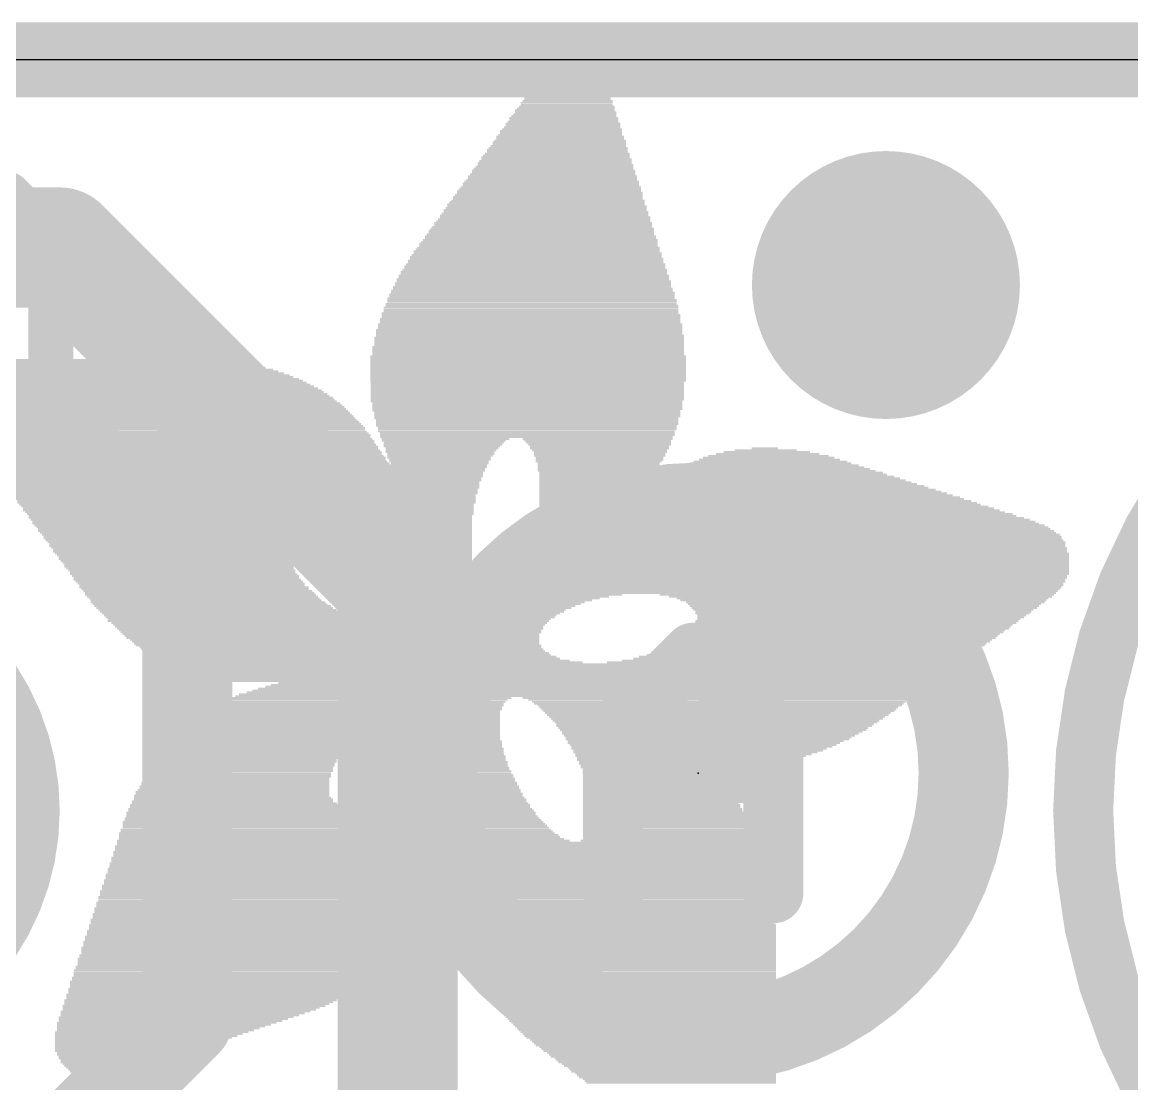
# Model space of a CAD drawing. Extents: x -0.1 to 25.5, y -0.1 to 17.9.
# Drawn here: x 17.272 to 21.024, y 14.316 to 17.907 of the extents above; entities that cross this region are included whole.
import ezdxf

# ---------------------------------------------------------------- set-up
doc = ezdxf.new("R2010")
doc.units = 0
for name, color, linetype in [('1', 12, 'CONTINUOUS'), ('16', 5, 'CONTINUOUS'), ('17', 110, 'CONTINUOUS'), ('18', 110, 'CONTINUOUS'), ('20', 53, 'CONTINUOUS'), ('21', 40, 'CONTINUOUS'), ('22', 6, 'CONTINUOUS'), ('24', 6, 'CONTINUOUS')]:
    doc.layers.add(name, color=color, linetype=linetype)

# ---------------------------------------------------------------- blocks, each defined once
blk = doc.blocks.new('ROUNDP')
at = {"const_width": 0.5}
blk.add_lwpolyline([(0, -0.25, 1), (0, 0.25, 1), (0, -0.25)], format="xyb", dxfattribs=at)
blk = doc.blocks.new('RECT')
blk.add_solid([(-0.5, -0.5), (0.5, -0.5), (-0.5, 0.5), (0.5, 0.5)])
blk = doc.blocks.new('ROUNDV')
at = {"const_width": 0.5}
blk.add_lwpolyline([(0, -0.25, 1), (0, 0.25, 1), (0, -0.25)], format="xyb", dxfattribs=at)

msp = doc.modelspace()

# ---------------------------------------------------------------- linework, layer by layer
at = {"layer": '1'}
for points, const_width in [([(0, 17.78), (25.4, 17.78)], 0.254), ([(17.399, 16.51), (7.239, 16.51)], 0.3048), ([(17.8308, 16.0782), (17.399, 16.51)], 0.3048), ([(17.8308, 14.5288), (17.8308, 16.0782)], 0.3048), ([(16.226, 12.924), (17.8308, 14.5288)], 0.3048)]:
    msp.add_lwpolyline(points, dxfattribs=dict(at, const_width=const_width))
at = {"layer": '1', "const_width": 0.1524}
for points in [[(17.4529, 16.5639, 1), (17.3451, 16.4561)], [(17.399, 16.4338, 1), (17.399, 16.5862)], [(17.907, 16.0782, 1), (17.7546, 16.0782)], [(17.7769, 16.0243, 1), (17.8847, 16.1321)], [(17.8847, 14.4749, 1), (17.7769, 14.5827)], [(17.7546, 14.5288, 1), (17.907, 14.5288)]]:
    msp.add_lwpolyline(points, format="xyb", dxfattribs=at)
at = {"layer": '16'}
for points, const_width in [([(0, 17.78), (25.4, 17.78)], 0.254), ([(7.874, 17.145), (17.399, 17.145)], 0.4064), ([(17.399, 17.145), (18.542, 16.002)], 0.4064), ([(18.542, 16.002), (18.542, 13.843)], 0.4064)]:
    msp.add_lwpolyline(points, dxfattribs=dict(at, const_width=const_width))
at = {"layer": '16', "const_width": 0.2032}
for points in [[(17.4708, 17.2168, 1), (17.3272, 17.0732)], [(17.399, 17.0434, 1), (17.399, 17.2466)], [(18.6436, 16.002, 1), (18.4404, 16.002)], [(18.4702, 15.9302, 1), (18.6138, 16.0738)]]:
    msp.add_lwpolyline(points, format="xyb", dxfattribs=at)
at = {"layer": '20'}
msp.add_line((22.86, 17.78), (2.54, 17.78), dxfattribs=at)
at = {"layer": '21', "const_width": 0.2032}
msp.add_lwpolyline([(22.86, 13.24, 1), (22.86, 17.24, 1), (22.86, 13.24)], format="xyb", dxfattribs=at)
at = {"layer": '22'}
for points, const_width in [([(16.9371, 17.3235), (17.2253, 17.3235)], 0.1524), ([(17.2253, 17.3235), (17.3693, 17.1795)], 0.1524), ([(17.3693, 17.1795), (17.3693, 16.6033)], 0.1524), ([(17.3693, 16.6033), (17.2253, 16.4592)], 0.1524), ([(17.2253, 16.4592), (16.9371, 16.4592)], 0.1524), ([(19.5408, 15.7741), (19.2697, 15.5029)], 0.2032), ([(19.812, 15.5029), (19.5408, 15.7741)], 0.2032), ([(19.2697, 15.5029), (19.2697, 14.9606)], 0.2032), ([(19.812, 14.9606), (19.812, 15.5029)], 0.2032), ([(19.812, 15.3673), (19.2697, 15.3673)], 0.2032)]:
    msp.add_lwpolyline(points, dxfattribs=dict(at, const_width=const_width))
for points, const_width in [([(17.2522, 17.3505, 1), (17.1983, 17.2966)], 0.0762), ([(17.2253, 17.2854, 1), (17.2253, 17.3616)], 0.0762), ([(17.4074, 17.1795, 1), (17.3312, 17.1795)], 0.0762), ([(17.3424, 17.1525, 1), (17.3963, 17.2064)], 0.0762), ([(17.3963, 16.5763, 1), (17.3424, 16.6302)], 0.0762), ([(17.3312, 16.6033, 1), (17.4074, 16.6033)], 0.0762), ([(17.1983, 16.4861, 1), (17.2522, 16.4323)], 0.0762), ([(17.2253, 16.4211, 1), (17.2253, 16.4973)], 0.0762), ([(19.558, 14.469, 1), (19.558, 16.265, 1), (19.558, 14.469)], 0.3048), ([(19.5768, 15.81, 1), (19.5049, 15.7382)], 0.1016), ([(19.5768, 15.7382, 1), (19.5049, 15.81)], 0.1016), ([(19.3205, 15.5029, 1), (19.2189, 15.5029)], 0.1016), ([(19.2338, 15.5388, 1), (19.3056, 15.467)], 0.1016), ([(19.8628, 15.5029, 1), (19.7612, 15.5029)], 0.1016), ([(19.7761, 15.467, 1), (19.8479, 15.5388)], 0.1016), ([(19.2697, 15.4181, 1), (19.2697, 15.3165)], 0.1016), ([(19.812, 15.3165, 1), (19.812, 15.4181)], 0.1016), ([(19.2189, 14.9606, 1), (19.3205, 14.9606)], 0.1016), ([(19.7612, 14.9606, 1), (19.8628, 14.9606)], 0.1016)]:
    msp.add_lwpolyline(points, format="xyb", dxfattribs=dict(at, const_width=const_width))
at = {"layer": '24'}
msp.add_point((19.558, 15.367), dxfattribs=at)

# ---------------------------------------------------------------- block references
at = {"layer": '17', "xscale": 1.778, "yscale": 1.778, "rotation": 90}
msp.add_blockref('ROUNDP', (16.51, 15.24), dxfattribs=at)
msp.add_blockref('ROUNDP', (16.51, 15.24), dxfattribs=at)
at = {"layer": '18', "xscale": 0.9064, "yscale": 0.9064}
msp.add_blockref('ROUNDV', (20.193, 17.018), dxfattribs=at)
msp.add_blockref('ROUNDV', (20.193, 17.018), dxfattribs=at)
at = {"layer": '21'}
for p, xscale, yscale in [((19.1262, 17.7483), 0.1334, 0.0063), ((19.123, 17.7546), 0.1016, 0.0064), ((19.123, 17.761), 0.0635, 0.0063), ((19.1262, 17.7102), 0.2222, 0.0063), ((19.1262, 17.7165), 0.2096, 0.0064), ((19.1262, 17.7229), 0.1968, 0.0063), ((19.1262, 17.7292), 0.1842, 0.0064), ((19.1262, 17.7355), 0.1714, 0.0063), ((19.1294, 17.7419), 0.1524, 0.0064), ((19.1198, 17.6784), 0.2603, 0.0064), ((19.123, 17.6721), 0.2667, 0.0063), ((19.123, 17.6848), 0.254, 0.0063), ((19.123, 17.6911), 0.2413, 0.0064), ((19.1262, 17.6974), 0.235, 0.0063), ((19.1262, 17.7038), 0.2222, 0.0064), ((19.1135, 17.634), 0.3112, 0.0063), ((19.1167, 17.6403), 0.3048, 0.0064), ((19.1166, 17.653), 0.2921, 0.0064), ((19.1166, 17.6467), 0.2921, 0.0063), ((19.1198, 17.6593), 0.2857, 0.0063), ((19.1198, 17.6657), 0.2731, 0.0064), ((19.1072, 17.5959), 0.3493, 0.0063), ((19.1072, 17.6086), 0.3365, 0.0063), ((19.1104, 17.6022), 0.3429, 0.0064), ((19.1103, 17.6149), 0.3302, 0.0064), ((19.1135, 17.6212), 0.3238, 0.0063), ((19.1135, 17.6276), 0.3112, 0.0064), ((19.1008, 17.5641), 0.3874, 0.0064), ((19.1008, 17.5705), 0.3746, 0.0063), ((19.104, 17.5831), 0.3683, 0.0063), ((19.104, 17.5768), 0.3683, 0.0064), ((19.104, 17.5895), 0.3556, 0.0064), ((19.0913, 17.526), 0.4191, 0.0064), ((19.0945, 17.5387), 0.4127, 0.0064), ((19.0945, 17.5324), 0.4127, 0.0063), ((19.0976, 17.545), 0.4064, 0.0063), ((19.0977, 17.5514), 0.3937, 0.0064), ((19.1008, 17.5578), 0.3874, 0.0063), ((19.0849, 17.4879), 0.4572, 0.0064), ((19.0881, 17.5006), 0.4508, 0.0064), ((19.0881, 17.4943), 0.4508, 0.0063), ((19.0913, 17.5069), 0.4445, 0.0063), ((19.0913, 17.5197), 0.4318, 0.0063), ((19.0913, 17.5133), 0.4318, 0.0064), ((19.0754, 17.4498), 0.5016, 0.0064), ((19.0785, 17.4562), 0.4953, 0.0063), ((19.0817, 17.4625), 0.4889, 0.0064), ((19.0817, 17.4752), 0.4763, 0.0064), ((19.0817, 17.4688), 0.4763, 0.0063), ((19.0849, 17.4816), 0.4699, 0.0063), ((19.0691, 17.4117), 0.5397, 0.0064), ((19.0722, 17.4181), 0.5334, 0.0063), ((19.0723, 17.4307), 0.5207, 0.0063), ((19.0754, 17.4244), 0.527, 0.0064), ((19.0754, 17.4371), 0.5144, 0.0064), ((19.0786, 17.4435), 0.508, 0.0063), ((19.0627, 17.3736), 0.5778, 0.0064), ((19.0659, 17.3863), 0.5715, 0.0064), ((19.0659, 17.38), 0.5715, 0.0063), ((19.0659, 17.3926), 0.5588, 0.0063), ((19.0691, 17.4054), 0.5525, 0.0063), ((19.0691, 17.399), 0.5525, 0.0064), ((19.0532, 17.3355), 0.6223, 0.0064), ((19.0564, 17.3419), 0.6159, 0.0063), ((19.0595, 17.3482), 0.6096, 0.0064), ((19.0596, 17.3609), 0.5969, 0.0064), ((19.0596, 17.3545), 0.5969, 0.0063), ((19.0627, 17.3673), 0.5906, 0.0063), ((19.0468, 17.2974), 0.6604, 0.0064), ((19.05, 17.3038), 0.654, 0.0063), ((19.05, 17.3164), 0.6414, 0.0063), ((19.05, 17.3101), 0.6414, 0.0064), ((19.0532, 17.3228), 0.635, 0.0064), ((19.0564, 17.3292), 0.6287, 0.0063), ((19.0404, 17.2593), 0.6985, 0.0064), ((19.0436, 17.2657), 0.6921, 0.0063), ((19.0405, 17.272), 0.6858, 0.0064), ((19.0436, 17.2783), 0.6795, 0.0063), ((19.0436, 17.2911), 0.6667, 0.0063), ((19.0468, 17.2847), 0.6731, 0.0064), ((19.0341, 17.2276), 0.7366, 0.0063), ((19.0341, 17.2212), 0.7366, 0.0064), ((19.0342, 17.2339), 0.7239, 0.0064), ((19.0373, 17.2402), 0.7176, 0.0063), ((19.0373, 17.253), 0.7048, 0.0063), ((19.0405, 17.2466), 0.7112, 0.0064), ((19.0246, 17.1831), 0.781, 0.0064), ((19.0246, 17.1895), 0.7684, 0.0063), ((19.0278, 17.2021), 0.762, 0.0063), ((19.0278, 17.1958), 0.762, 0.0064), ((19.031, 17.2085), 0.7557, 0.0064), ((19.031, 17.2149), 0.7429, 0.0063), ((19.0183, 17.1577), 0.8065, 0.0064), ((19.0183, 17.1514), 0.8065, 0.0063), ((19.0215, 17.164), 0.8001, 0.0063), ((19.0246, 17.1704), 0.7938, 0.0064), ((19.0246, 17.1768), 0.781, 0.0063), ((19.0087, 17.1133), 0.8509, 0.0063), ((19.0119, 17.1196), 0.8446, 0.0064), ((19.0119, 17.1323), 0.8318, 0.0064), ((19.0151, 17.1259), 0.8382, 0.0063), ((19.0151, 17.1387), 0.8255, 0.0063), ((19.0183, 17.145), 0.8191, 0.0064), ((19.0055, 17.0815), 0.8827, 0.0064), ((19.0055, 17.0752), 0.8827, 0.0063), ((19.0087, 17.0878), 0.8763, 0.0063), ((19.0087, 17.1006), 0.8636, 0.0063), ((19.0087, 17.0942), 0.8636, 0.0064), ((19.0119, 17.1069), 0.8572, 0.0064), ((18.9992, 17.0371), 0.9208, 0.0063), ((19.0024, 17.0497), 0.9144, 0.0063), ((19.0024, 17.0434), 0.9144, 0.0064), ((19.0023, 17.0625), 0.9017, 0.0063), ((19.0023, 17.0561), 0.9017, 0.0064), ((19.0055, 17.0688), 0.8953, 0.0064), ((18.9961, 16.999), 0.9525, 0.0063), ((18.996, 17.0116), 0.9398, 0.0063), ((18.9992, 17.0053), 0.9462, 0.0064), ((18.9992, 17.0244), 0.9334, 0.0063), ((18.9992, 17.018), 0.9334, 0.0064), ((19.0023, 17.0307), 0.9271, 0.0064), ((18.9929, 16.9735), 0.9715, 0.0063), ((18.9961, 16.9672), 0.9779, 0.0064), ((18.9961, 16.9609), 0.9779, 0.0063), ((18.996, 16.9863), 0.9652, 0.0063), ((18.996, 16.9799), 0.9652, 0.0064), ((18.9992, 16.9926), 0.9588, 0.0064), ((18.9897, 16.9228), 1.0033, 0.0063), ((18.9929, 16.9418), 0.9969, 0.0064), ((18.9929, 16.9354), 0.9969, 0.0063), ((18.9929, 16.9291), 0.9969, 0.0064), ((18.996, 16.9482), 0.9906, 0.0063), ((18.9929, 16.9545), 0.9843, 0.0064), ((18.9897, 16.8847), 1.0287, 0.0063), ((18.9897, 16.9037), 1.016, 0.0064), ((18.9897, 16.8973), 1.016, 0.0063), ((18.9897, 16.891), 1.016, 0.0064), ((18.9929, 16.9164), 1.0097, 0.0064), ((18.9929, 16.9101), 1.0097, 0.0063), ((18.9865, 16.8656), 1.035, 0.0064), ((18.9865, 16.8592), 1.035, 0.0063), ((18.9865, 16.8529), 1.035, 0.0064), ((18.9897, 16.8466), 1.0414, 0.0063), ((18.9897, 16.8783), 1.0287, 0.0064), ((18.9897, 16.872), 1.0287, 0.0063), ((18.9834, 16.8085), 1.0541, 0.0063), ((18.9865, 16.8402), 1.0478, 0.0064), ((18.9865, 16.8339), 1.0478, 0.0063), ((18.9865, 16.8275), 1.0478, 0.0064), ((18.9865, 16.8211), 1.0478, 0.0063), ((18.9865, 16.8148), 1.0478, 0.0064), ((18.9833, 16.7767), 1.0668, 0.0064), ((18.9833, 16.7704), 1.0668, 0.0063), ((18.9834, 16.8021), 1.0541, 0.0064), ((18.9834, 16.7958), 1.0541, 0.0063), ((18.9834, 16.7894), 1.0541, 0.0064), ((18.9834, 16.783), 1.0541, 0.0063), ((17.5895, 16.7386), 1.0096, 0.0064), ((17.5831, 16.7449), 0.9715, 0.0063), ((17.5737, 16.7513), 0.9271, 0.0064), ((17.561, 16.7577), 0.8763, 0.0063), ((17.545, 16.764), 0.7937, 0.0064), ((18.9833, 16.764), 1.0668, 0.0064), ((18.9833, 16.7577), 1.0668, 0.0063), ((18.9833, 16.7513), 1.0668, 0.0064), ((18.9833, 16.7449), 1.0668, 0.0063), ((18.9833, 16.7386), 1.0668, 0.0064), ((17.6244, 16.7068), 1.1303, 0.0063), ((17.634, 16.7005), 1.1493, 0.0064), ((17.6212, 16.7132), 1.1113, 0.0064), ((17.6054, 16.7259), 1.0668, 0.0064), ((17.6149, 16.7196), 1.0858, 0.0063), ((17.599, 16.7323), 1.0414, 0.0063), ((18.9833, 16.7323), 1.0668, 0.0063), ((18.9833, 16.7259), 1.0668, 0.0064), ((18.9833, 16.7196), 1.0668, 0.0063), ((18.9833, 16.7132), 1.0668, 0.0064), ((18.9833, 16.7068), 1.0668, 0.0063), ((18.9833, 16.7005), 1.0668, 0.0064), ((17.6562, 16.6687), 1.2319, 0.0063), ((17.6625, 16.6624), 1.2446, 0.0064), ((17.6403, 16.6878), 1.1874, 0.0064), ((17.6467, 16.6815), 1.2001, 0.0063), ((17.653, 16.6751), 1.2128, 0.0064), ((17.6371, 16.6942), 1.1684, 0.0063), ((18.9833, 16.6942), 1.0668, 0.0063), ((18.9802, 16.6878), 1.0605, 0.0064), ((18.9802, 16.6815), 1.0605, 0.0063), ((18.9802, 16.6751), 1.0605, 0.0064), ((18.9802, 16.6687), 1.0605, 0.0063), ((18.9802, 16.6624), 1.0605, 0.0064), ((17.6784, 16.637), 1.289, 0.0064), ((17.6816, 16.6306), 1.2954, 0.0063), ((17.6721, 16.6434), 1.2763, 0.0063), ((17.6848, 16.6243), 1.3017, 0.0064), ((17.6657, 16.6561), 1.251, 0.0063), ((17.6721, 16.6497), 1.2637, 0.0064), ((18.9802, 16.6561), 1.0605, 0.0063), ((18.9802, 16.6497), 1.0605, 0.0064), ((18.9802, 16.6434), 1.0605, 0.0063), ((18.9802, 16.637), 1.0605, 0.0064), ((18.9802, 16.6306), 1.0605, 0.0063), ((18.977, 16.6243), 1.0541, 0.0064), ((17.6911, 16.618), 1.3144, 0.0063), ((17.6974, 16.6116), 1.3145, 0.0064), ((17.7006, 16.6053), 1.3208, 0.0063), ((17.7038, 16.5989), 1.3272, 0.0064), ((17.7069, 16.5925), 1.3335, 0.0063), ((17.7134, 16.5862), 1.3335, 0.0064), ((18.977, 16.5925), 1.0414, 0.0063), ((18.9802, 16.618), 1.0477, 0.0063), ((18.9802, 16.6116), 1.0477, 0.0064), ((18.9802, 16.6053), 1.0477, 0.0063), ((18.9802, 16.5989), 1.0477, 0.0064), ((18.9802, 16.5862), 1.0351, 0.0064), ((17.7165, 16.5799), 1.3398, 0.0063), ((17.7229, 16.5735), 1.3399, 0.0064), ((17.726, 16.5672), 1.3462, 0.0063), ((17.7355, 16.5544), 1.3525, 0.0063), ((17.7324, 16.5608), 1.3462, 0.0064), ((17.7419, 16.5481), 1.3526, 0.0064), ((18.9802, 16.5799), 1.0351, 0.0063), ((18.9802, 16.5735), 1.0351, 0.0064), ((18.977, 16.5672), 1.0287, 0.0063), ((18.9802, 16.5608), 1.0223, 0.0064), ((18.9802, 16.5544), 1.0223, 0.0063), ((18.9802, 16.5481), 1.0223, 0.0064), ((17.745, 16.5418), 1.3589, 0.0063), ((17.7515, 16.5354), 1.3589, 0.0064), ((17.7546, 16.5291), 1.3526, 0.0063), ((17.761, 16.5227), 1.3525, 0.0064), ((17.7642, 16.5163), 1.3589, 0.0063), ((17.7705, 16.51), 1.3589, 0.0064), ((18.977, 16.5418), 1.016, 0.0063), ((18.9802, 16.5354), 1.0097, 0.0064), ((18.9802, 16.5291), 1.0097, 0.0063), ((18.977, 16.5227), 1.0033, 0.0064), ((18.9802, 16.5163), 0.9969, 0.0063), ((18.9802, 16.51), 0.9969, 0.0064), ((17.7736, 16.5037), 1.3525, 0.0063), ((17.7768, 16.4973), 1.3589, 0.0064), ((17.7831, 16.491), 1.3589, 0.0063), ((17.7864, 16.4846), 1.3525, 0.0064), ((17.7927, 16.4782), 1.3526, 0.0063), ((17.7959, 16.4719), 1.3589, 0.0064), ((18.977, 16.5037), 0.9906, 0.0063), ((18.7039, 16.4973), 0.4318, 0.0064), ((18.6975, 16.491), 0.4191, 0.0063), ((18.6976, 16.4846), 0.4064, 0.0064), ((18.6944, 16.4782), 0.4, 0.0063), ((18.6913, 16.4719), 0.3937, 0.0064), ((19.2183, 16.4973), 0.508, 0.0064), ((19.2183, 16.491), 0.4953, 0.0063), ((19.2215, 16.4846), 0.4889, 0.0064), ((19.2246, 16.4782), 0.4826, 0.0063), ((19.2247, 16.4719), 0.4699, 0.0064), ((17.7991, 16.4656), 1.3525, 0.0063), ((17.8054, 16.4592), 1.3526, 0.0064), ((17.8086, 16.4529), 1.3589, 0.0063), ((17.8117, 16.4465), 1.3525, 0.0064), ((17.8181, 16.4401), 1.3526, 0.0063), ((17.8245, 16.4338), 1.3525, 0.0064), ((18.6912, 16.4656), 0.381, 0.0063), ((18.6881, 16.4592), 0.3747, 0.0064), ((18.6849, 16.4529), 0.3683, 0.0063), ((18.6881, 16.4465), 0.3619, 0.0064), ((18.6849, 16.4401), 0.3556, 0.0063), ((18.6817, 16.4338), 0.3492, 0.0064), ((19.2247, 16.4656), 0.4699, 0.0063), ((19.2246, 16.4592), 0.4572, 0.0064), ((19.2278, 16.4529), 0.4508, 0.0063), ((19.2247, 16.4465), 0.4445, 0.0064), ((19.2247, 16.4401), 0.4445, 0.0063), ((19.2246, 16.4338), 0.4318, 0.0064), ((19.7962, 16.4338), 0.4445, 0.0064), ((19.7961, 16.4401), 0.4064, 0.0063), ((19.793, 16.4465), 0.3493, 0.0064), ((19.7898, 16.4529), 0.2921, 0.0063), ((19.7866, 16.4592), 0.2096, 0.0064), ((19.7835, 16.4656), 0.0889, 0.0063), ((17.8245, 16.4275), 1.3525, 0.0063), ((17.8308, 16.4211), 1.3526, 0.0064), ((17.8372, 16.4148), 1.3525, 0.0063), ((18.0054, 16.4084), 1.6764, 0.0064), ((18.0054, 16.402), 1.6764, 0.0063), ((18.0054, 16.3957), 1.6637, 0.0064), ((18.6849, 16.4275), 0.3429, 0.0063), ((18.6817, 16.4211), 0.3366, 0.0064), ((18.6849, 16.4148), 0.3302, 0.0063), ((19.2246, 16.4275), 0.4318, 0.0063), ((19.2215, 16.4211), 0.4255, 0.0064), ((19.2215, 16.4148), 0.4127, 0.0063), ((19.2215, 16.4084), 0.4127, 0.0064), ((19.2183, 16.402), 0.4064, 0.0063), ((19.2151, 16.3957), 0.4, 0.0064), ((19.8152, 16.3957), 0.6477, 0.0064), ((19.812, 16.402), 0.616, 0.0063), ((19.8056, 16.4084), 0.5905, 0.0064), ((19.8025, 16.4148), 0.5461, 0.0063), ((19.8025, 16.4211), 0.5207, 0.0064), ((19.7993, 16.4275), 0.4762, 0.0063), ((18.0086, 16.3894), 1.6574, 0.0063), ((18.0086, 16.383), 1.6446, 0.0064), ((18.0086, 16.3767), 1.6446, 0.0063), ((18.0117, 16.3703), 1.6383, 0.0064), ((18.0118, 16.3639), 1.6256, 0.0063), ((18.0118, 16.3576), 1.6256, 0.0064), ((19.2151, 16.3894), 0.4, 0.0063), ((19.2151, 16.383), 0.3874, 0.0064), ((19.2119, 16.3767), 0.381, 0.0063), ((19.2088, 16.3703), 0.3747, 0.0064), ((19.2088, 16.3639), 0.3747, 0.0063), ((19.2056, 16.3576), 0.3683, 0.0064), ((19.8438, 16.3576), 0.8319, 0.0064), ((19.8406, 16.3639), 0.8001, 0.0063), ((19.8343, 16.3703), 0.7747, 0.0064), ((19.8279, 16.3767), 0.7366, 0.0063), ((19.8247, 16.383), 0.7176, 0.0064), ((19.8184, 16.3894), 0.6795, 0.0063), ((18.0117, 16.3513), 1.6129, 0.0063), ((18.015, 16.3449), 1.6065, 0.0064), ((18.0181, 16.3386), 1.6002, 0.0063), ((18.0181, 16.3322), 1.6002, 0.0064), ((18.0182, 16.3258), 1.5875, 0.0063), ((19.1928, 16.3258), 0.3429, 0.0063), ((19.2024, 16.3513), 0.362, 0.0063), ((19.1992, 16.3449), 0.3556, 0.0064), ((19.1992, 16.3386), 0.3556, 0.0063), ((19.196, 16.3322), 0.3493, 0.0064), ((19.8755, 16.3258), 0.9716, 0.0063), ((19.866, 16.3322), 0.9398, 0.0064), ((19.8628, 16.3386), 0.9208, 0.0063), ((19.8565, 16.3449), 0.8827, 0.0064), ((19.8501, 16.3513), 0.8572, 0.0063), ((18.0213, 16.3195), 1.5812, 0.0064), ((18.0245, 16.3132), 1.5748, 0.0063), ((18.0213, 16.3068), 1.5684, 0.0064), ((18.0245, 16.3005), 1.5621, 0.0063), ((18.0277, 16.2941), 1.5557, 0.0064), ((18.0308, 16.2877), 1.5494, 0.0063), ((19.1897, 16.3195), 0.3366, 0.0064), ((19.1865, 16.3132), 0.3302, 0.0063), ((19.1865, 16.3068), 0.3302, 0.0064), ((19.1834, 16.3005), 0.3239, 0.0063), ((19.1802, 16.2941), 0.3175, 0.0064), ((19.177, 16.2877), 0.3112, 0.0063), ((19.9104, 16.2877), 1.143, 0.0063), ((19.9041, 16.2941), 1.1049, 0.0064), ((19.9009, 16.3005), 1.0858, 0.0063), ((19.8913, 16.3068), 1.0541, 0.0064), ((19.885, 16.3132), 1.0287, 0.0063), ((19.8819, 16.3195), 0.9969, 0.0064), ((18.0308, 16.2814), 1.5494, 0.0064), ((18.0309, 16.2751), 1.5367, 0.0063), ((18.034, 16.2687), 1.5304, 0.0064), ((18.0372, 16.2624), 1.524, 0.0063), ((18.0372, 16.256), 1.524, 0.0064), ((18.0404, 16.2496), 1.5177, 0.0063), ((19.7675, 16.2751), 1.4923, 0.0063), ((19.7612, 16.2814), 1.4796, 0.0064), ((19.7898, 16.2624), 1.5367, 0.0063), ((19.7993, 16.256), 1.5558, 0.0064), ((19.8088, 16.2496), 1.5748, 0.0063), ((19.7803, 16.2687), 1.5177, 0.0064), ((18.0435, 16.2433), 1.5113, 0.0064), ((18.0435, 16.237), 1.4986, 0.0063), ((18.0435, 16.2306), 1.4986, 0.0064), ((18.0467, 16.2243), 1.4922, 0.0063), ((18.0498, 16.2179), 1.4859, 0.0064), ((18.0498, 16.2115), 1.4859, 0.0063), ((19.8247, 16.237), 1.6192, 0.0063), ((19.8374, 16.2306), 1.6446, 0.0064), ((19.8469, 16.2243), 1.6637, 0.0063), ((19.8628, 16.2115), 1.6954, 0.0063), ((19.8565, 16.2179), 1.6827, 0.0064), ((19.8215, 16.2433), 1.6002, 0.0064), ((18.0531, 16.2052), 1.4795, 0.0064), ((18.0562, 16.1989), 1.4732, 0.0063), ((18.0594, 16.1925), 1.4668, 0.0064), ((18.0594, 16.1862), 1.4668, 0.0063), ((18.0626, 16.1798), 1.4605, 0.0064), ((18.0658, 16.1735), 1.4541, 0.0063), ((19.8787, 16.1925), 1.7399, 0.0064), ((19.885, 16.1862), 1.7526, 0.0063), ((19.8882, 16.1798), 1.759, 0.0064), ((19.8946, 16.1735), 1.7717, 0.0063), ((19.8724, 16.2052), 1.7145, 0.0064), ((19.8787, 16.1989), 1.7272, 0.0063), ((18.0689, 16.1671), 1.4478, 0.0064), ((18.0689, 16.1608), 1.4478, 0.0063), ((18.0721, 16.1544), 1.4414, 0.0064), ((17.8086, 16.1481), 0.9017, 0.0063), ((17.7959, 16.1417), 0.8636, 0.0064), ((17.7864, 16.1354), 0.8445, 0.0063), ((18.542, 16.1481), 0.5016, 0.0063), ((18.5642, 16.1417), 0.4572, 0.0064), ((18.5801, 16.1354), 0.4254, 0.0063), ((19.8977, 16.1354), 1.8034, 0.0063), ((19.8946, 16.1671), 1.7843, 0.0064), ((19.8946, 16.1608), 1.7843, 0.0063), ((19.8978, 16.1544), 1.7907, 0.0064), ((19.9009, 16.1481), 1.797, 0.0063), ((19.9009, 16.1417), 1.797, 0.0064), ((17.7864, 16.129), 0.8319, 0.0064), ((17.7832, 16.1163), 0.8128, 0.0064), ((17.7864, 16.1227), 0.8191, 0.0063), ((17.7864, 16.11), 0.8065, 0.0063), ((17.7864, 16.1036), 0.7937, 0.0064), ((17.7895, 16.0973), 0.7874, 0.0063), ((18.5896, 16.129), 0.4064, 0.0064), ((18.5992, 16.1227), 0.3873, 0.0063), ((18.6055, 16.1163), 0.3746, 0.0064), ((18.615, 16.11), 0.3556, 0.0063), ((18.6213, 16.1036), 0.3429, 0.0064), ((18.6309, 16.0973), 0.3238, 0.0063), ((19.8977, 16.0973), 1.8288, 0.0063), ((19.9009, 16.11), 1.8224, 0.0063), ((19.9009, 16.1036), 1.8224, 0.0064), ((19.8978, 16.1227), 1.8161, 0.0063), ((19.8978, 16.1163), 1.8161, 0.0064), ((19.9009, 16.129), 1.8098, 0.0064), ((17.7895, 16.0909), 0.7874, 0.0064), ((17.7927, 16.0846), 0.781, 0.0063), ((17.7959, 16.0782), 0.7747, 0.0064), ((17.8023, 16.0719), 0.7747, 0.0063), ((17.8023, 16.0655), 0.7747, 0.0064), ((17.8054, 16.0592), 0.7684, 0.0063), ((18.6341, 16.0909), 0.3175, 0.0064), ((18.6404, 16.0846), 0.3048, 0.0063), ((18.65, 16.0782), 0.2985, 0.0064), ((18.6563, 16.0719), 0.2858, 0.0063), ((18.6626, 16.0655), 0.2731, 0.0064), ((18.6659, 16.0592), 0.2667, 0.0063), ((19.8882, 16.0592), 1.8478, 0.0063), ((19.8913, 16.0719), 1.8415, 0.0063), ((19.8913, 16.0655), 1.8415, 0.0064), ((19.8946, 16.0846), 1.8351, 0.0063), ((19.8946, 16.0782), 1.8351, 0.0064), ((19.8977, 16.0909), 1.8288, 0.0064), ((17.8117, 16.0528), 0.7683, 0.0064), ((17.8149, 16.0465), 0.762, 0.0063), ((17.8181, 16.0401), 0.7684, 0.0064), ((17.8245, 16.0338), 0.7683, 0.0063), ((17.8276, 16.0274), 0.762, 0.0064), ((17.8308, 16.0211), 0.7684, 0.0063), ((18.6754, 16.0528), 0.2603, 0.0064), ((18.6785, 16.0465), 0.254, 0.0063), ((18.6849, 16.0401), 0.2413, 0.0064), ((18.6881, 16.0338), 0.2349, 0.0063), ((18.6944, 16.0274), 0.235, 0.0064), ((18.7007, 16.0211), 0.2223, 0.0063), ((19.8723, 16.0211), 1.8542, 0.0063), ((19.8787, 16.0338), 1.8542, 0.0063), ((19.8787, 16.0274), 1.8542, 0.0064), ((19.885, 16.0465), 1.8542, 0.0063), ((19.885, 16.0401), 1.8542, 0.0064), ((19.8882, 16.0528), 1.8478, 0.0064), ((17.8372, 16.0147), 0.7683, 0.0064), ((17.8435, 16.0084), 0.7684, 0.0063), ((17.8467, 16.002), 0.762, 0.0064), ((17.853, 15.9957), 0.7747, 0.0063), ((17.8562, 15.9893), 0.7684, 0.0064), ((17.8658, 15.983), 0.7747, 0.0063), ((18.7071, 16.0147), 0.2222, 0.0064), ((18.7103, 16.0084), 0.2159, 0.0063), ((18.7167, 16.002), 0.2159, 0.0064), ((18.7198, 15.9957), 0.2096, 0.0063), ((18.7262, 15.9893), 0.2095, 0.0064), ((18.7325, 15.983), 0.2096, 0.0063), ((19.8406, 15.983), 1.8669, 0.0063), ((19.8532, 15.9957), 1.8669, 0.0063), ((19.8501, 15.9893), 1.8606, 0.0064), ((19.8628, 16.0084), 1.8606, 0.0063), ((19.8628, 16.002), 1.8606, 0.0064), ((19.8692, 16.0147), 1.8605, 0.0064), ((17.8721, 15.9766), 0.7747, 0.0064), ((17.8753, 15.9703), 0.7811, 0.0063), ((17.8816, 15.9639), 0.781, 0.0064), ((17.888, 15.9576), 0.7811, 0.0063), ((17.8943, 15.9512), 0.781, 0.0064), ((17.9007, 15.9449), 0.7937, 0.0063), ((18.7421, 15.9766), 0.2159, 0.0064), ((18.7547, 15.9703), 0.2286, 0.0063), ((18.9484, 15.9639), 0.616, 0.0064), ((18.9357, 15.9576), 0.5778, 0.0063), ((18.9261, 15.9512), 0.5461, 0.0064), ((18.9167, 15.9449), 0.5143, 0.0063), ((19.0881, 15.9703), 0.4254, 0.0063), ((19.8343, 15.9766), 1.8669, 0.0064), ((20.0946, 15.9703), 1.3335, 0.0063), ((20.1073, 15.9639), 1.2954, 0.0064), ((20.1136, 15.9576), 1.2573, 0.0063), ((20.1168, 15.9512), 1.2382, 0.0064), ((20.1232, 15.9449), 1.2129, 0.0063), ((17.907, 15.9385), 0.7938, 0.0064), ((17.9166, 15.9322), 0.8001, 0.0063), ((17.9229, 15.9258), 0.8001, 0.0064), ((17.9324, 15.9195), 0.8064, 0.0063), ((17.9419, 15.9131), 0.8128, 0.0064), ((18.9103, 15.9385), 0.5016, 0.0064), ((18.904, 15.9322), 0.4763, 0.0063), ((18.8976, 15.9258), 0.4636, 0.0064), ((18.8912, 15.9195), 0.4381, 0.0063), ((18.8881, 15.9131), 0.4318, 0.0064), ((20.12, 15.9385), 1.1938, 0.0064), ((20.1199, 15.9322), 1.1811, 0.0063), ((20.12, 15.9258), 1.1684, 0.0064), ((20.1168, 15.9195), 1.1494, 0.0063), ((20.1168, 15.9131), 1.1366, 0.0064), ((17.9483, 15.9068), 0.8128, 0.0063), ((17.9578, 15.9004), 0.8192, 0.0064), ((17.9673, 15.8941), 0.8255, 0.0063), ((17.9832, 15.8814), 0.8446, 0.0063), ((17.9769, 15.8877), 0.8319, 0.0064), ((17.9959, 15.875), 0.8446, 0.0064), ((18.8818, 15.9068), 0.4191, 0.0063), ((18.8754, 15.9004), 0.4064, 0.0064), ((18.8722, 15.8941), 0.4, 0.0063), ((18.8659, 15.8877), 0.3873, 0.0064), ((18.8627, 15.8814), 0.381, 0.0063), ((18.8595, 15.875), 0.3746, 0.0064), ((20.1136, 15.9068), 1.1303, 0.0063), ((20.0946, 15.8814), 1.0922, 0.0063), ((20.0914, 15.875), 1.0858, 0.0064), ((20.1105, 15.9004), 1.1113, 0.0064), ((20.1073, 15.8941), 1.1049, 0.0063), ((20.1009, 15.8877), 1.0922, 0.0064), ((18.0086, 15.8687), 0.8572, 0.0063), ((18.0181, 15.8623), 0.8636, 0.0064), ((18.0309, 15.8559), 0.8763, 0.0063), ((18.0435, 15.8496), 0.889, 0.0064), ((18.0626, 15.8433), 0.9144, 0.0063), ((18.0816, 15.8369), 0.9398, 0.0064), ((18.8182, 15.8369), 0.4064, 0.0064), ((18.831, 15.8433), 0.3937, 0.0063), ((18.8405, 15.8496), 0.3747, 0.0064), ((18.8468, 15.8559), 0.3746, 0.0063), ((18.8531, 15.8687), 0.3747, 0.0063), ((18.8499, 15.8623), 0.3683, 0.0064), ((20.0502, 15.8369), 1.0541, 0.0064), ((20.0597, 15.8433), 1.0605, 0.0063), ((20.0724, 15.8559), 1.0731, 0.0063), ((20.066, 15.8496), 1.0604, 0.0064), ((20.0787, 15.8623), 1.0732, 0.0064), ((20.0851, 15.8687), 1.0731, 0.0063), ((18.3198, 15.8306), 1.4033, 0.0063), ((18.3229, 15.8242), 1.397, 0.0064), ((18.3293, 15.8178), 1.3843, 0.0063), ((18.3325, 15.8115), 1.3779, 0.0064), ((18.3356, 15.8052), 1.3716, 0.0063), ((18.342, 15.7988), 1.3716, 0.0064), ((19.9962, 15.7988), 1.0605, 0.0064), ((20.0056, 15.8052), 1.0541, 0.0063), ((20.0152, 15.8115), 1.0604, 0.0064), ((20.0248, 15.8178), 1.0541, 0.0063), ((20.0343, 15.8242), 1.0605, 0.0064), ((20.0437, 15.8306), 1.0541, 0.0063), ((18.3483, 15.7925), 1.3589, 0.0063), ((18.3546, 15.7861), 1.3589, 0.0064), ((18.3642, 15.7797), 1.3526, 0.0063), ((18.3738, 15.7734), 1.3589, 0.0064), ((18.3833, 15.7671), 1.3525, 0.0063), ((18.3959, 15.7607), 1.3653, 0.0064), ((19.9168, 15.7607), 1.1176, 0.0064), ((19.9327, 15.7671), 1.0985, 0.0063), ((19.9454, 15.7734), 1.0859, 0.0064), ((19.9612, 15.7797), 1.0795, 0.0063), ((19.9739, 15.7861), 1.0668, 0.0064), ((19.9835, 15.7925), 1.0605, 0.0063), ((18.4087, 15.7544), 1.3653, 0.0063), ((18.4308, 15.748), 1.3843, 0.0064), ((18.4563, 15.7416), 1.4224, 0.0063), ((19.1008, 15.7353), 2.6734, 0.0064), ((19.1008, 15.729), 2.6606, 0.0063), ((19.104, 15.7226), 2.6289, 0.0064), ((19.8501, 15.7416), 1.2002, 0.0063), ((19.8787, 15.748), 1.1557, 0.0064), ((19.9009, 15.7544), 1.124, 0.0063), ((19.1072, 15.7163), 2.6099, 0.0063), ((19.1072, 15.7099), 2.5845, 0.0064), ((19.1135, 15.7035), 2.559, 0.0063), ((19.1198, 15.6972), 2.5337, 0.0064), ((19.123, 15.6909), 2.5019, 0.0063), ((19.1326, 15.6845), 2.4701, 0.0064), ((19.1485, 15.6782), 2.4257, 0.0063), ((18.3166, 15.6464), 0.5334, 0.0064), ((18.3293, 15.6528), 0.5207, 0.0063), ((18.3515, 15.6591), 0.5144, 0.0064), ((18.3738, 15.6654), 0.5207, 0.0063), ((19.2437, 15.6718), 2.2098, 0.0064), ((19.5136, 15.6654), 1.6573, 0.0063), ((19.5168, 15.6591), 1.6383, 0.0064), ((19.5136, 15.6528), 1.6193, 0.0063), ((19.5136, 15.6464), 1.6065, 0.0064), ((18.2309, 15.6083), 0.5651, 0.0064), ((18.2436, 15.6147), 0.5651, 0.0063), ((18.2531, 15.621), 0.5588, 0.0064), ((18.269, 15.6274), 0.5525, 0.0063), ((18.2817, 15.6337), 0.5525, 0.0064), ((18.2975, 15.6401), 0.5334, 0.0063), ((19.5072, 15.6401), 1.5938, 0.0063), ((19.5072, 15.6337), 1.5812, 0.0064), ((19.5008, 15.6274), 1.5685, 0.0063), ((18.8214, 15.621), 0.2096, 0.0064), ((18.815, 15.6147), 0.1969, 0.0063), ((18.815, 15.6083), 0.1841, 0.0064), ((19.6215, 15.621), 1.3144, 0.0064), ((19.6279, 15.6147), 1.2891, 0.0063), ((19.6279, 15.6083), 1.2637, 0.0064), ((18.1769, 15.5702), 0.5842, 0.0064), ((18.1832, 15.5766), 0.5842, 0.0063), ((18.1928, 15.5829), 0.5779, 0.0064), ((18.1991, 15.5893), 0.5778, 0.0063), ((18.2118, 15.5956), 0.5778, 0.0064), ((18.2214, 15.602), 0.5715, 0.0063), ((18.7992, 15.5702), 0.1778, 0.0064), ((18.8087, 15.602), 0.1842, 0.0063), ((18.8087, 15.5956), 0.1842, 0.0064), ((18.8055, 15.5893), 0.1778, 0.0063), ((18.8055, 15.5829), 0.1778, 0.0064), ((18.8024, 15.5766), 0.1715, 0.0063), ((19.6279, 15.602), 1.2509, 0.0063), ((19.6311, 15.5956), 1.2319, 0.0064), ((19.6279, 15.5893), 1.2129, 0.0063), ((19.6279, 15.5829), 1.2001, 0.0064), ((19.6279, 15.5766), 1.1875, 0.0063), ((19.6247, 15.5702), 1.1684, 0.0064), ((18.1325, 15.5321), 0.5969, 0.0064), ((18.1388, 15.5385), 0.5969, 0.0063), ((18.142, 15.5448), 0.5905, 0.0064), ((18.1547, 15.5512), 0.5905, 0.0063), ((18.1578, 15.5575), 0.5842, 0.0064), ((18.1674, 15.5639), 0.5905, 0.0063), ((18.7929, 15.5321), 0.1905, 0.0064), ((18.796, 15.5448), 0.1842, 0.0064), ((18.796, 15.5385), 0.1842, 0.0063), ((18.7992, 15.5639), 0.1778, 0.0063), ((18.7992, 15.5575), 0.1778, 0.0064), ((18.7992, 15.5512), 0.1778, 0.0063), ((19.6247, 15.5639), 1.1557, 0.0063), ((19.6215, 15.5575), 1.1366, 0.0064), ((19.6215, 15.5512), 1.124, 0.0063), ((19.6183, 15.5448), 1.1049, 0.0064), ((19.6183, 15.5385), 1.0922, 0.0063), ((19.6151, 15.5321), 1.0731, 0.0064), ((18.1007, 15.5004), 0.5969, 0.0063), ((18.1071, 15.5067), 0.5969, 0.0064), ((18.1134, 15.5131), 0.5969, 0.0063), ((18.1197, 15.5194), 0.5969, 0.0064), ((18.126, 15.5258), 0.5969, 0.0063), ((18.7865, 15.5067), 0.2032, 0.0064), ((18.7865, 15.5004), 0.2032, 0.0063), ((18.7897, 15.5194), 0.1969, 0.0064), ((18.7897, 15.5131), 0.1969, 0.0063), ((18.7929, 15.5258), 0.1905, 0.0063), ((19.612, 15.5258), 1.0668, 0.0063), ((19.6088, 15.5194), 1.0478, 0.0064), ((19.6088, 15.5131), 1.035, 0.0063), ((19.6056, 15.5067), 1.016, 0.0064), ((19.5993, 15.5004), 1.0033, 0.0063), ((18.0658, 15.4623), 0.6033, 0.0063), ((18.0721, 15.4686), 0.6032, 0.0064), ((18.0785, 15.475), 0.6033, 0.0063), ((18.0848, 15.4813), 0.6032, 0.0064), ((18.0879, 15.4877), 0.5969, 0.0063), ((18.0944, 15.494), 0.5969, 0.0064), ((18.7769, 15.4686), 0.2349, 0.0064), ((18.7769, 15.4623), 0.2349, 0.0063), ((18.7801, 15.475), 0.2286, 0.0063), ((18.7802, 15.4877), 0.2159, 0.0063), ((18.7802, 15.4813), 0.2159, 0.0064), ((18.7833, 15.494), 0.2096, 0.0064), ((19.5961, 15.494), 0.9842, 0.0064), ((19.5929, 15.4877), 0.9652, 0.0063), ((19.5898, 15.4813), 0.9589, 0.0064), ((19.5834, 15.475), 0.9334, 0.0063), ((19.577, 15.4686), 0.9207, 0.0064), ((19.2945, 15.4623), 0.3429, 0.0063), ((19.7549, 15.4623), 0.5397, 0.0063), ((18.0404, 15.4242), 0.6159, 0.0063), ((18.0435, 15.4305), 0.6096, 0.0064), ((18.0499, 15.4369), 0.6096, 0.0063), ((18.0562, 15.4496), 0.6096, 0.0063), ((18.0531, 15.4432), 0.6033, 0.0064), ((18.0626, 15.4559), 0.6096, 0.0064), ((18.7674, 15.4242), 0.2794, 0.0063), ((18.7675, 15.4305), 0.2667, 0.0064), ((18.7706, 15.4432), 0.2604, 0.0064), ((18.7706, 15.4369), 0.2604, 0.0063), ((18.7738, 15.4496), 0.254, 0.0063), ((18.7737, 15.4559), 0.2413, 0.0064), ((19.3009, 15.4559), 0.3429, 0.0064), ((19.3072, 15.4496), 0.3556, 0.0063), ((19.3167, 15.4432), 0.362, 0.0064), ((19.3199, 15.4369), 0.3683, 0.0063), ((19.3294, 15.4305), 0.3746, 0.0064), ((19.3326, 15.4242), 0.381, 0.0063), ((19.7549, 15.4559), 0.5143, 0.0064), ((19.7517, 15.4496), 0.4826, 0.0063), ((19.7549, 15.4432), 0.4509, 0.0064), ((19.7549, 15.4369), 0.4127, 0.0063), ((19.7549, 15.4305), 0.3747, 0.0064), ((19.7549, 15.4242), 0.3365, 0.0063), ((18.015, 15.3861), 0.6159, 0.0063), ((18.0213, 15.3988), 0.616, 0.0063), ((18.0213, 15.3924), 0.616, 0.0064), ((18.0277, 15.4051), 0.6159, 0.0064), ((18.034, 15.4178), 0.616, 0.0064), ((18.0308, 15.4115), 0.6096, 0.0063), ((18.7547, 15.3861), 0.3302, 0.0063), ((18.7579, 15.3988), 0.3112, 0.0063), ((18.7579, 15.3924), 0.3112, 0.0064), ((18.7611, 15.4051), 0.3048, 0.0064), ((18.7611, 15.4115), 0.2921, 0.0063), ((18.7643, 15.4178), 0.2857, 0.0064), ((19.3421, 15.4178), 0.3874, 0.0064), ((19.3453, 15.4115), 0.3937, 0.0063), ((19.3516, 15.4051), 0.3937, 0.0064), ((19.358, 15.3988), 0.4064, 0.0063), ((19.3643, 15.3924), 0.4064, 0.0064), ((19.3707, 15.3861), 0.4191, 0.0063), ((19.7517, 15.4178), 0.2921, 0.0064), ((19.7485, 15.4115), 0.235, 0.0063), ((19.7485, 15.4051), 0.1588, 0.0064), ((17.9959, 15.348), 0.6286, 0.0063), ((18.0023, 15.3543), 0.6287, 0.0064), ((18.0054, 15.367), 0.6223, 0.0064), ((18.0054, 15.3607), 0.6223, 0.0063), ((18.0117, 15.3797), 0.6223, 0.0064), ((18.0117, 15.3734), 0.6223, 0.0063), ((18.7452, 15.348), 0.3874, 0.0063), ((18.7452, 15.3543), 0.3746, 0.0064), ((18.7484, 15.3607), 0.3683, 0.0063), ((18.7484, 15.367), 0.3556, 0.0064), ((18.7516, 15.3734), 0.3493, 0.0063), ((18.7547, 15.3797), 0.3302, 0.0064), ((19.3771, 15.3797), 0.4191, 0.0064), ((19.3802, 15.3734), 0.4254, 0.0063), ((19.3834, 15.367), 0.4318, 0.0064), ((19.3929, 15.3607), 0.4382, 0.0063), ((19.3961, 15.3543), 0.4445, 0.0064), ((19.3993, 15.348), 0.4509, 0.0063), ((17.9864, 15.3099), 0.6477, 0.0063), ((17.9896, 15.3226), 0.6413, 0.0063), ((17.9896, 15.3162), 0.6413, 0.0064), ((17.9927, 15.3353), 0.635, 0.0063), ((17.9927, 15.3289), 0.635, 0.0064), ((17.9959, 15.3416), 0.6286, 0.0064), ((18.7293, 15.3099), 0.4572, 0.0063), ((18.7294, 15.3162), 0.4445, 0.0064), ((18.7357, 15.3226), 0.4318, 0.0063), ((18.7356, 15.3289), 0.4191, 0.0064), ((18.7388, 15.3353), 0.4127, 0.0063), ((18.7421, 15.3416), 0.3937, 0.0064), ((19.4056, 15.3416), 0.4508, 0.0064), ((19.4088, 15.3353), 0.4572, 0.0063), ((19.412, 15.3289), 0.4635, 0.0064), ((19.4183, 15.3226), 0.4636, 0.0063), ((19.4215, 15.3162), 0.4699, 0.0064), ((19.4215, 15.3099), 0.4699, 0.0063), ((17.9832, 15.2718), 0.6794, 0.0063), ((17.98, 15.2908), 0.6604, 0.0064), ((17.9832, 15.2845), 0.6668, 0.0063), ((17.9864, 15.2781), 0.6731, 0.0064), ((17.9832, 15.3035), 0.654, 0.0064), ((17.9832, 15.2972), 0.654, 0.0063), ((18.704, 15.2718), 0.5461, 0.0063), ((18.7103, 15.2781), 0.5334, 0.0064), ((18.7135, 15.2845), 0.5143, 0.0063), ((18.7167, 15.2908), 0.4953, 0.0064), ((18.723, 15.2972), 0.4826, 0.0063), ((18.723, 15.3035), 0.4699, 0.0064), ((19.4246, 15.3035), 0.4763, 0.0064), ((19.431, 15.2972), 0.4762, 0.0063), ((19.4342, 15.2908), 0.4826, 0.0064), ((19.4374, 15.2845), 0.4889, 0.0063), ((19.4374, 15.2781), 0.4889, 0.0064), ((19.4406, 15.2718), 0.4953, 0.0063), ((18.3165, 15.2337), 1.3843, 0.0063), ((18.3134, 15.2464), 1.3652, 0.0063), ((18.3166, 15.24), 1.3716, 0.0064), ((17.9927, 15.2591), 0.7112, 0.0063), ((18.3134, 15.2527), 1.3526, 0.0064), ((17.9896, 15.2654), 0.6921, 0.0064), ((18.6881, 15.2591), 0.6033, 0.0063), ((18.6975, 15.2654), 0.5715, 0.0064), ((19.4469, 15.2654), 0.4953, 0.0064), ((19.4501, 15.2591), 0.5017, 0.0063), ((19.4501, 15.2527), 0.5017, 0.0064), ((19.4532, 15.2464), 0.508, 0.0063), ((19.4532, 15.24), 0.508, 0.0064), ((19.4564, 15.2337), 0.5144, 0.0063), ((18.3229, 15.2019), 1.4224, 0.0064), ((18.3261, 15.1956), 1.4288, 0.0063), ((18.3198, 15.2146), 1.4033, 0.0064), ((18.323, 15.2083), 1.4097, 0.0063), ((18.3165, 15.2273), 1.3843, 0.0064), ((18.3198, 15.221), 1.3907, 0.0063), ((19.4596, 15.2273), 0.5207, 0.0064), ((19.4596, 15.221), 0.5207, 0.0063), ((19.4627, 15.2146), 0.5271, 0.0064), ((19.4627, 15.2083), 0.5271, 0.0063), ((19.4659, 15.2019), 0.5334, 0.0064), ((19.4659, 15.1956), 0.5334, 0.0063), ((18.3356, 15.1638), 1.4732, 0.0064), ((18.342, 15.1575), 1.4859, 0.0063), ((18.3357, 15.1702), 1.4605, 0.0063), ((18.3325, 15.1765), 1.4541, 0.0064), ((18.3293, 15.1892), 1.4351, 0.0064), ((18.3325, 15.1829), 1.4415, 0.0063), ((19.4691, 15.1638), 0.5652, 0.0064), ((19.4691, 15.1575), 0.5652, 0.0063), ((19.4659, 15.1829), 0.5461, 0.0063), ((19.4691, 15.1765), 0.5524, 0.0064), ((19.4691, 15.1702), 0.5524, 0.0063), ((19.4691, 15.1892), 0.5398, 0.0064), ((18.6785, 15.1194), 2.1844, 0.0063), ((18.3578, 15.1384), 1.5303, 0.0064), ((18.6786, 15.1321), 2.1717, 0.0063), ((18.6786, 15.1257), 2.1717, 0.0064), ((18.3452, 15.1511), 1.4923, 0.0064), ((18.3515, 15.1448), 1.505, 0.0063), ((19.4596, 15.1384), 0.5969, 0.0064), ((19.4659, 15.1448), 0.5842, 0.0063), ((19.4691, 15.1511), 0.5778, 0.0064), ((18.6786, 15.1003), 2.1971, 0.0064), ((18.6786, 15.094), 2.1971, 0.0063), ((18.6786, 15.0876), 2.1971, 0.0064), ((18.6785, 15.113), 2.1844, 0.0064), ((18.6785, 15.1067), 2.1844, 0.0063), ((18.1388, 15.0495), 1.143, 0.0064), ((18.142, 15.0622), 1.1493, 0.0064), ((18.142, 15.0559), 1.1493, 0.0063), ((18.1483, 15.0813), 1.1494, 0.0063), ((18.1483, 15.0749), 1.1494, 0.0064), ((18.1451, 15.0686), 1.143, 0.0063), ((19.2564, 15.0813), 1.0541, 0.0063), ((19.2564, 15.0749), 1.0541, 0.0064), ((19.2564, 15.0686), 1.0541, 0.0063), ((19.2564, 15.0622), 1.0541, 0.0064), ((19.2596, 15.0559), 1.0605, 0.0063), ((19.2596, 15.0495), 1.0605, 0.0064), ((18.1293, 15.0241), 1.1493, 0.0064), ((18.1293, 15.0178), 1.1493, 0.0063), ((18.1293, 15.0114), 1.1493, 0.0064), ((18.1356, 15.0432), 1.1494, 0.0063), ((18.1356, 15.0368), 1.1494, 0.0064), ((18.1356, 15.0305), 1.1494, 0.0063), ((19.2596, 15.0178), 1.0731, 0.0063), ((19.2596, 15.0114), 1.0731, 0.0064), ((19.2627, 15.0368), 1.0668, 0.0064), ((19.2627, 15.0305), 1.0668, 0.0063), ((19.2627, 15.0241), 1.0668, 0.0064), ((19.2596, 15.0432), 1.0605, 0.0063), ((18.1197, 14.986), 1.1557, 0.0064), ((18.1166, 14.9797), 1.1493, 0.0063), ((18.1166, 14.9733), 1.1493, 0.0064), ((18.1229, 15.0051), 1.1494, 0.0063), ((18.1229, 14.9987), 1.1494, 0.0064), ((18.1229, 14.9924), 1.1494, 0.0063), ((19.2628, 15.0051), 1.0795, 0.0063), ((19.2628, 14.9987), 1.0795, 0.0064), ((19.2628, 14.9924), 1.0795, 0.0063), ((19.2628, 14.986), 1.0795, 0.0064), ((19.2628, 14.9797), 1.0795, 0.0063), ((19.2659, 14.9733), 1.0858, 0.0064), ((18.1071, 14.9479), 1.1557, 0.0064), ((18.1039, 14.9416), 1.1493, 0.0063), ((18.1039, 14.9352), 1.1493, 0.0064), ((18.1134, 14.967), 1.1557, 0.0063), ((18.1102, 14.9606), 1.1494, 0.0064), ((18.1102, 14.9543), 1.1494, 0.0063), ((19.2659, 14.967), 1.0858, 0.0063), ((19.2659, 14.9606), 1.0858, 0.0064), ((19.2659, 14.9543), 1.0858, 0.0063), ((19.2659, 14.9479), 1.0858, 0.0064), ((19.2659, 14.9416), 1.0858, 0.0063), ((19.2659, 14.9352), 1.0858, 0.0064), ((18.088, 14.8971), 1.143, 0.0064), ((18.0912, 14.9098), 1.1493, 0.0064), ((18.0912, 14.9035), 1.1493, 0.0063), ((18.0975, 14.9289), 1.1494, 0.0063), ((18.0975, 14.9225), 1.1494, 0.0064), ((18.0975, 14.9162), 1.1494, 0.0063), ((19.2659, 14.9289), 1.0858, 0.0063), ((19.2722, 14.9225), 1.0859, 0.0064), ((19.2722, 14.9162), 1.0859, 0.0063), ((19.2722, 14.9098), 1.0859, 0.0064), ((19.2722, 14.9035), 1.0859, 0.0063), ((19.2722, 14.8971), 1.0859, 0.0064), ((18.0753, 14.8717), 1.143, 0.0064), ((18.0721, 14.8654), 1.1366, 0.0063), ((18.0721, 14.859), 1.1366, 0.0064), ((18.0848, 14.8908), 1.1494, 0.0063), ((18.0816, 14.8844), 1.143, 0.0064), ((18.0816, 14.878), 1.143, 0.0063), ((19.2722, 14.8908), 1.0859, 0.0063), ((19.2722, 14.8844), 1.0859, 0.0064), ((19.2722, 14.878), 1.0859, 0.0063), ((19.2722, 14.8717), 1.0859, 0.0064), ((19.2754, 14.8654), 1.0795, 0.0063), ((19.2754, 14.859), 1.0795, 0.0064), ((18.0563, 14.8336), 1.1303, 0.0064), ((18.0563, 14.8273), 1.1303, 0.0063), ((18.0531, 14.8209), 1.1239, 0.0064), ((18.0658, 14.8527), 1.1367, 0.0063), ((18.0658, 14.8463), 1.1367, 0.0064), ((18.0626, 14.8399), 1.1303, 0.0063), ((19.2786, 14.8527), 1.0858, 0.0063), ((19.2786, 14.8463), 1.0858, 0.0064), ((19.2818, 14.8399), 1.0795, 0.0063), ((19.2818, 14.8336), 1.0795, 0.0064), ((19.2818, 14.8273), 1.0795, 0.0063), ((19.2818, 14.8209), 1.0795, 0.0064), ((18.0372, 14.7955), 1.1176, 0.0064), ((18.034, 14.7892), 1.1112, 0.0063), ((18.0309, 14.7828), 1.1049, 0.0064), ((18.0467, 14.8146), 1.124, 0.0063), ((18.0435, 14.8082), 1.1176, 0.0064), ((18.0435, 14.8018), 1.1176, 0.0063), ((19.2818, 14.8146), 1.0795, 0.0063), ((19.285, 14.8082), 1.0731, 0.0064), ((19.285, 14.8018), 1.0731, 0.0063), ((19.2881, 14.7955), 1.0668, 0.0064), ((19.2881, 14.7892), 1.0668, 0.0063), ((19.2881, 14.7828), 1.0668, 0.0064), ((18.0118, 14.7511), 1.0922, 0.0063), ((18.0086, 14.7447), 1.0858, 0.0064), ((18.0245, 14.7765), 1.1049, 0.0063), ((18.0213, 14.7701), 1.0986, 0.0064), ((18.0213, 14.7637), 1.0986, 0.0063), ((18.015, 14.7574), 1.0859, 0.0064), ((19.2881, 14.7765), 1.0668, 0.0063), ((19.2913, 14.7701), 1.0604, 0.0064), ((19.2913, 14.7637), 1.0604, 0.0063), ((19.2945, 14.7574), 1.0541, 0.0064), ((19.2945, 14.7511), 1.0541, 0.0063), ((19.2945, 14.7447), 1.0541, 0.0064), ((17.9832, 14.713), 1.0604, 0.0063), ((17.9801, 14.7066), 1.0541, 0.0064), ((17.9991, 14.732), 1.0795, 0.0064), ((17.9927, 14.7256), 1.0668, 0.0063), ((18.0023, 14.7384), 1.0859, 0.0063), ((17.9896, 14.7193), 1.0605, 0.0064), ((19.2977, 14.7384), 1.0477, 0.0063), ((19.2977, 14.732), 1.0477, 0.0064), ((19.3008, 14.7256), 1.0414, 0.0063), ((19.3008, 14.7193), 1.0414, 0.0064), ((19.304, 14.713), 1.035, 0.0063), ((19.304, 14.7066), 1.035, 0.0064), ((17.9515, 14.6749), 1.0223, 0.0063), ((17.9736, 14.7003), 1.0541, 0.0063), ((17.9705, 14.6939), 1.0478, 0.0064), ((17.961, 14.6812), 1.0287, 0.0064), ((17.9642, 14.6875), 1.0351, 0.0063), ((19.3072, 14.7003), 1.0287, 0.0063), ((19.3072, 14.6939), 1.0287, 0.0064), ((19.3103, 14.6875), 1.0223, 0.0063), ((19.3135, 14.6812), 1.016, 0.0064), ((19.3135, 14.6749), 1.016, 0.0063), ((17.9197, 14.6368), 0.9842, 0.0063), ((17.9355, 14.6558), 1.0033, 0.0064), ((17.9419, 14.6622), 1.016, 0.0063), ((17.9324, 14.6494), 0.997, 0.0063), ((17.9261, 14.6431), 0.9843, 0.0064), ((17.9483, 14.6685), 1.016, 0.0064), ((19.3167, 14.6685), 1.0096, 0.0064), ((19.3167, 14.6622), 1.0096, 0.0063), ((19.3199, 14.6558), 1.0033, 0.0064), ((19.3231, 14.6494), 0.9969, 0.0063), ((19.3231, 14.6431), 0.9969, 0.0064), ((19.3262, 14.6368), 0.9906, 0.0063), ((17.8753, 14.5987), 0.9207, 0.0063), ((17.8974, 14.6177), 0.9525, 0.0064), ((17.8911, 14.6113), 0.9398, 0.0063), ((17.8848, 14.605), 0.9271, 0.0064), ((17.9134, 14.6304), 0.9715, 0.0064), ((17.907, 14.6241), 0.9588, 0.0063), ((19.3294, 14.6304), 0.9842, 0.0064), ((19.3294, 14.6241), 0.9842, 0.0063), ((19.3326, 14.6177), 0.9779, 0.0064), ((19.3358, 14.6113), 0.9715, 0.0063), ((19.3389, 14.605), 0.9652, 0.0064), ((19.3389, 14.5987), 0.9652, 0.0063), ((17.8245, 14.5606), 0.8445, 0.0063), ((17.853, 14.5796), 0.889, 0.0064), ((17.8435, 14.5732), 0.87, 0.0063), ((17.8372, 14.5669), 0.8573, 0.0064), ((17.8689, 14.5923), 0.908, 0.0064), ((17.8626, 14.586), 0.8953, 0.0063), ((19.3421, 14.5923), 0.9588, 0.0064), ((19.3453, 14.586), 0.9525, 0.0063), ((19.3484, 14.5796), 0.9461, 0.0064), ((19.3516, 14.5732), 0.9398, 0.0063), ((19.3516, 14.5669), 0.9398, 0.0064), ((19.3548, 14.5606), 0.9334, 0.0063), ((17.761, 14.5225), 0.7429, 0.0063), ((17.7831, 14.5352), 0.7747, 0.0063), ((17.7736, 14.5288), 0.7557, 0.0064), ((17.7927, 14.5415), 0.7938, 0.0064), ((17.8149, 14.5542), 0.8255, 0.0064), ((17.8054, 14.5479), 0.8064, 0.0063), ((19.358, 14.5542), 0.9271, 0.0064), ((19.3612, 14.5479), 0.9207, 0.0063), ((19.3643, 14.5415), 0.9144, 0.0064), ((19.3675, 14.5352), 0.908, 0.0063), ((19.3707, 14.5288), 0.9017, 0.0064), ((19.3739, 14.5225), 0.8953, 0.0063), ((17.7006, 14.4844), 0.635, 0.0063), ((17.7102, 14.4907), 0.6541, 0.0064), ((17.7515, 14.5161), 0.7239, 0.0064), ((17.7419, 14.5098), 0.7048, 0.0063), ((17.7324, 14.5034), 0.6858, 0.0064), ((17.7229, 14.4971), 0.6667, 0.0063), ((19.377, 14.5161), 0.889, 0.0064), ((19.3802, 14.5098), 0.8826, 0.0063), ((19.3834, 14.5034), 0.8763, 0.0064), ((19.3865, 14.4971), 0.8699, 0.0063), ((19.3897, 14.4907), 0.8636, 0.0064), ((19.3929, 14.4844), 0.8572, 0.0063), ((17.6911, 14.478), 0.616, 0.0064), ((17.6625, 14.459), 0.5588, 0.0063), ((17.6498, 14.4526), 0.5334, 0.0064), ((17.6816, 14.4717), 0.5969, 0.0063), ((17.6721, 14.4653), 0.5779, 0.0064), ((17.6435, 14.4463), 0.5207, 0.0063), ((19.3961, 14.478), 0.8509, 0.0064), ((19.3993, 14.4717), 0.8445, 0.0063), ((19.4056, 14.4653), 0.8318, 0.0064), ((19.4088, 14.459), 0.8255, 0.0063), ((19.412, 14.4526), 0.8191, 0.0064), ((19.4151, 14.4463), 0.8128, 0.0063), ((17.6244, 14.4336), 0.4826, 0.0063), ((17.6149, 14.4272), 0.4636, 0.0064), ((17.6308, 14.4399), 0.4953, 0.0064), ((17.6086, 14.4209), 0.4381, 0.0063), ((17.5959, 14.4145), 0.4127, 0.0064), ((17.5927, 14.4082), 0.3937, 0.0063), ((19.4215, 14.4399), 0.8001, 0.0064), ((19.4246, 14.4336), 0.7937, 0.0063), ((19.4278, 14.4272), 0.7874, 0.0064), ((19.4342, 14.4209), 0.7747, 0.0063), ((19.4374, 14.4145), 0.7683, 0.0064), ((19.4405, 14.4082), 0.762, 0.0063), ((17.5831, 14.4018), 0.3747, 0.0064), ((17.5737, 14.3955), 0.3429, 0.0063), ((17.5673, 14.3891), 0.3302, 0.0064), ((17.5578, 14.3828), 0.2985, 0.0063), ((17.5546, 14.3764), 0.2794, 0.0064), ((17.545, 14.3701), 0.2477, 0.0063), ((19.4469, 14.4018), 0.7493, 0.0064), ((19.4501, 14.3955), 0.7429, 0.0063), ((19.4532, 14.3891), 0.7366, 0.0064), ((19.4596, 14.3828), 0.7239, 0.0063), ((19.4627, 14.3764), 0.7175, 0.0064), ((19.4691, 14.3701), 0.7048, 0.0063), ((17.5387, 14.3637), 0.2222, 0.0064), ((17.5324, 14.3574), 0.1969, 0.0063), ((17.5292, 14.351), 0.1651, 0.0064), ((17.5229, 14.3447), 0.1397, 0.0063), ((17.5165, 14.3383), 0.1016, 0.0064), ((17.5165, 14.332), 0.0635, 0.0063), ((19.4723, 14.3637), 0.6985, 0.0064), ((19.4755, 14.3574), 0.6921, 0.0063), ((19.4818, 14.351), 0.6794, 0.0064), ((19.485, 14.3447), 0.6731, 0.0063), ((19.4882, 14.3383), 0.6667, 0.0064), ((19.4945, 14.332), 0.654, 0.0063), ((19.4977, 14.3256), 0.6477, 0.0064), ((19.5008, 14.3193), 0.6413, 0.0063)]:
    msp.add_blockref('RECT', p, dxfattribs=dict(at, xscale=xscale, yscale=yscale))

doc.saveas('drawing.dxf')
